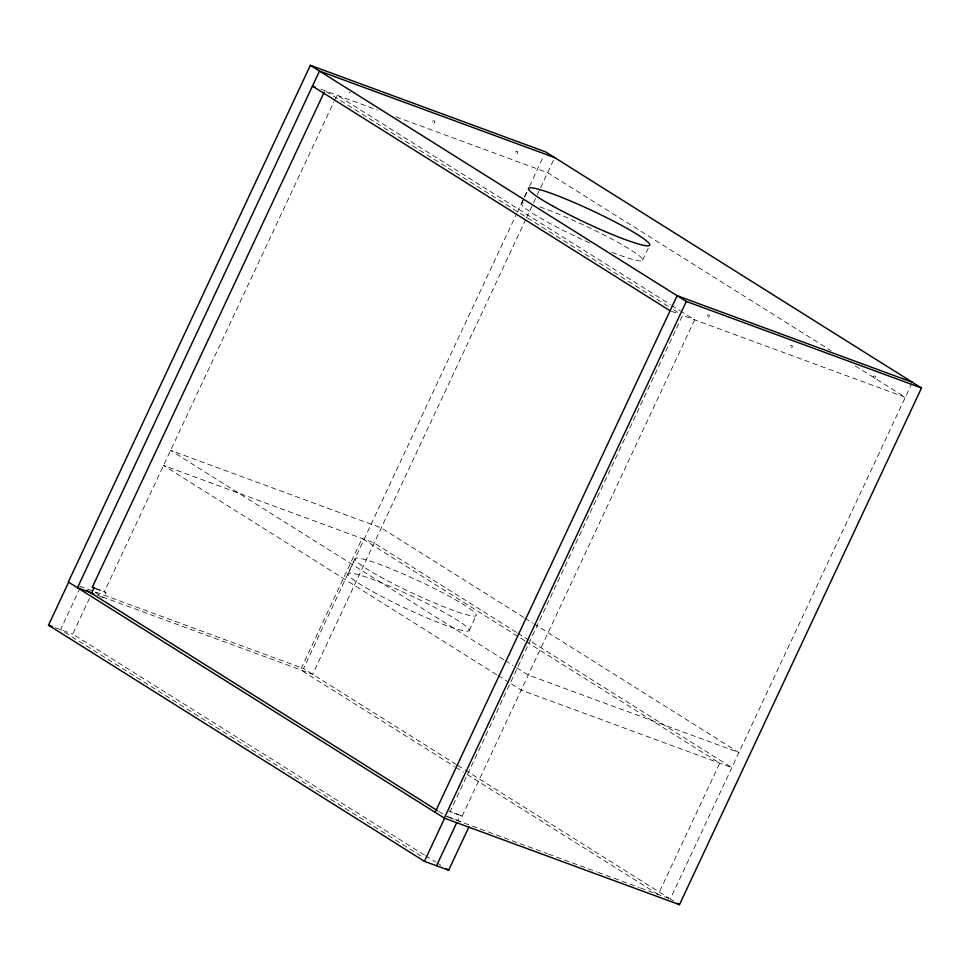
<?xml version="1.0" encoding="UTF-8"?>
<svg xmlns="http://www.w3.org/2000/svg" width="970" height="970" viewBox="0 0 970 970"><rect width="100%" height="100%" fill="white"/><g stroke="black" fill="none" stroke-linecap="round" stroke-linejoin="round"><path stroke-width="0.73" stroke-dasharray="4.85 3.64" d="M80.146 587.917L60.601 629.639L422.423 856.898M424.266 854.909L72.714 634.089L89.725 597.762M99.546 596.271L103.584 597.75L106.009 592.585L104.445 591.603L333.777 102.02M334.42 100.65L336.99 95.157L670.294 304.507M456.252 764.481L303.537 668.56L516.683 213.545M517.325 212.175L523.739 198.474M524.382 197.104L528.88 187.513M529.523 186.143L543.636 155.988M348.157 573.852L355.214 558.781M521.605 203.567L524.176 198.086M524.818 196.716L528.674 188.495M525.813 219.293L312.667 674.295L97.303 595.034M526.455 217.923L532.882 204.209M533.524 202.839L536.725 195.988M537.368 194.618L539.938 189.138M540.581 187.768L554.707 157.613M469.189 630.5L476.246 615.429M642.637 260.215L648.421 247.883M460.495 821.929L458.107 820.438L460.532 815.273L448.431 810.811M855.31 365.933L905.301 397.336L682.54 315.359L449.995 811.793L462.096 816.255L694.653 319.809L681.825 311.758M673.762 901.094L670.331 898.947L911.715 383.635M320.937 89.252L377.609 110.107M396.027 116.885L547.65 172.684L830.951 350.631M671.507 311.297L677.181 313.383M96.37 588.632L104.445 591.603M95.242 588.632L106.009 592.585M79.661 586.171L303.537 668.56M55.229 627.651L72.714 634.089M447.352 816.473L458.107 820.438M449.292 817.601L454.954 819.686M456.373 820.208L547.056 853.576M548.474 854.097L596.647 871.836M598.066 872.357L639.157 887.477M640.576 887.999L670.331 898.947M671.579 305.32L680.552 310.958M326.162 91.507L668.439 306.496M673.568 309.721L678.697 312.934M523.545 617.284L381.246 527.91L170.599 450.383L503.903 659.733M524.831 618.084L532.518 622.922M533.803 623.722L738.91 752.55L528.25 675.023L514.149 666.172M516.489 632.355L374.19 542.97L163.53 465.454L496.834 674.805M517.762 633.155L731.853 767.622L521.193 690.094L508.377 682.043M524.891 640.782L362.089 538.52L300.567 669.846L454.396 766.47M526.164 641.582L719.74 763.172L658.23 894.486L464.654 772.908M505.176 660.534L512.875 665.371M498.119 675.605L507.092 681.243M457.537 765.281L463.939 769.307M465.224 770.119L669.045 898.147M455.682 767.27L463.369 772.108M460.532 815.273L462.096 816.255M95.266 592.524L103.584 597.75M438.743 811.417L443.884 814.642M446.006 815.976L448.382 817.48M425.551 855.71L435.821 862.16M437.094 862.961L440.95 865.385M350.449 92.841A1.431 1.091 -57.9 0 1 349.285 92.174M539.866 206.913A66.821 6.863 25.1 0 1 631.227 250.163A66.821 6.863 25.1 0 1 610.045 251.521M589.554 242.839A66.821 6.863 25.1 0 1 533.391 213.849A66.821 6.863 25.1 0 1 526.855 203.227M379.985 576.689A66.821 6.863 25.1 0 0 475.955 615.768A66.821 6.863 25.1 0 0 391.249 568.856A66.821 6.863 25.1 0 0 379.985 576.689M372.929 591.761A66.821 6.863 25.1 0 0 468.898 630.839A66.821 6.863 25.1 0 0 384.193 583.928A66.821 6.863 25.1 0 0 372.929 591.761M433.772 123.275A1.431 1.091 -57.9 0 0 434.317 120.935A1.431 1.091 -57.9 0 0 432.305 122.05A1.431 1.091 -57.9 0 0 433.772 123.275M516.792 153.818A1.431 1.091 -57.9 0 0 517.337 151.49A1.431 1.091 -57.9 0 0 515.325 152.605A1.431 1.091 -57.9 0 0 516.792 153.818M791.435 347.915A1.431 1.091 -57.9 0 0 791.981 345.587A1.431 1.091 -57.9 0 0 789.968 346.702A1.431 1.091 -57.9 0 0 791.435 347.915M708.415 317.36A1.431 1.091 -57.9 0 0 708.961 315.032A1.431 1.091 -57.9 0 0 706.948 316.147A1.431 1.091 -57.9 0 0 708.415 317.36M874.443 378.47A1.431 1.091 -57.9 0 0 875.001 376.142A1.431 1.091 -57.9 0 0 872.988 377.257A1.431 1.091 -57.9 0 0 874.443 378.47"/><path stroke-width="1.45" d="M310.351 65.317L686.287 301.44L444.26 818.122L679.473 904.683L921.5 388L545.564 151.878L310.351 65.317L68.324 582L444.599 818.243L424.436 861.311L448.649 870.211L468.813 827.155M424.436 861.311L48.5 625.177L68.664 582.121M94.175 594.295L91.483 593.3L93.896 588.135L92.332 587.153L324.247 92.077M435.118 812.387L677.145 295.704L912.358 382.265M436.536 865.761L456.712 822.705M554.707 157.613L319.494 71.052L77.467 587.735L93.047 593.47M315.262 87.167L312.437 86.124L670.088 310.776M686.287 301.44L921.5 388M92.332 587.153L95.024 588.135M48.5 625.177L52.538 626.668M677.181 903.252L679.473 904.683M86.718 590.318L437.458 810.617M446.079 868.611L448.649 870.211M553.433 206.404A66.821 6.863 25.1 0 0 649.415 245.483A66.821 6.863 25.1 0 0 564.698 198.571A66.821 6.863 25.1 0 0 553.433 206.404"/></g></svg>
